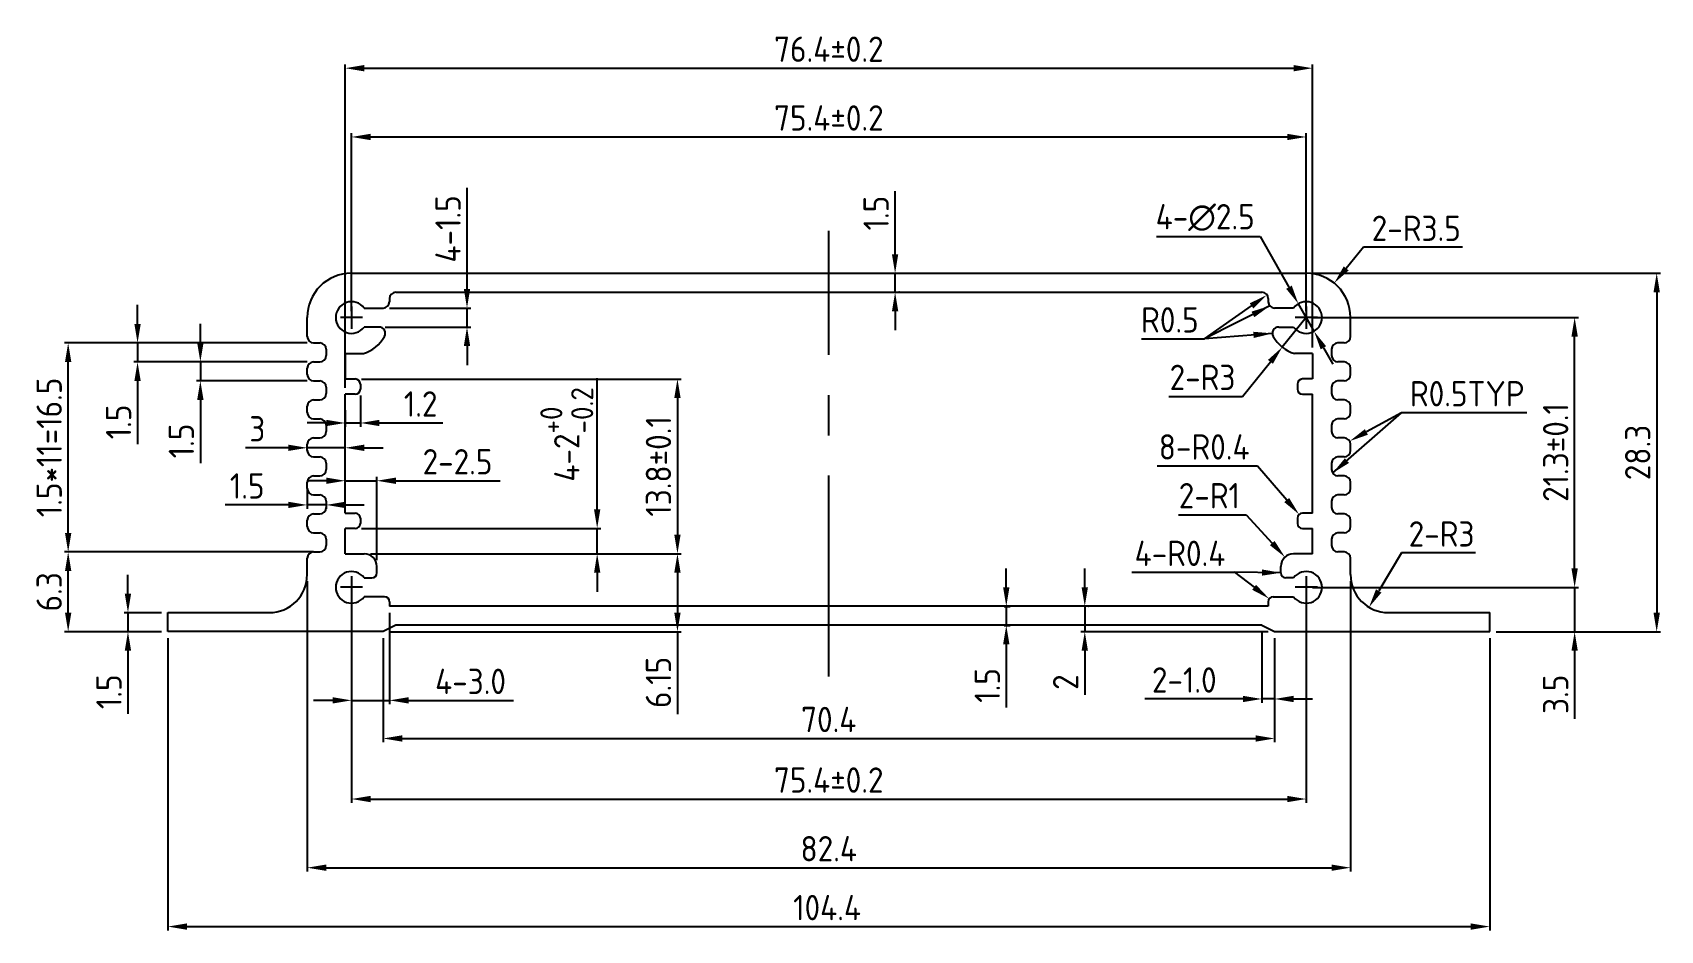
# Model space of a CAD drawing. Header units: millimetres. Extents: x 144 to 273, y 127 to 197.
import ezdxf

# ---------------------------------------------------------------- set-up
doc = ezdxf.new("R2010")
doc.units = ezdxf.units.MM
doc.header["$LTSCALE"] = 0.5
doc.header["$MEASUREMENT"] = 0
doc.linetypes.add('CENTER', pattern=[50.8, 31.75, -6.35, 6.35, -6.35])
doc.layers.get('0').update_dxf_attribs({"lineweight": 25})
doc.layers.add('图层1', color=7, linetype='Continuous', lineweight=20)
doc.styles.get("Standard").update_dxf_attribs({"font": 'isocp2.shx'})
doc.dimstyles.new('比例1.5-1', dxfattribs={"dimtxt": 2, "dimasz": 1.5, "dimexe": 0.3, "dimexo": 0.5, "dimgap": 0.5, "dimtad": 1, "dimdec": 3, "dimdsep": 46, "dimtxsty": 'Standard', "dimcen": 0, "dimclrd": 5, "dimclre": 5, "dimadec": 3, "dimazin": 2, "dimtfac": 1, "dimtdec": 3, "dimtmove": 0, "dimatfit": 3, "dimfxl": 0, "dimarcsym": 0})
doc.dimstyles.new('比例1.5-1$3', dxfattribs={"dimtxt": 2, "dimasz": 1.5, "dimexe": 0.3, "dimexo": 0.5, "dimgap": 0.5, "dimtad": 1, "dimtih": 1, "dimtoh": 1, "dimdec": 3, "dimdsep": 46, "dimtxsty": 'Standard', "dimcen": 0, "dimclrd": 5, "dimclre": 5, "dimadec": 3, "dimazin": 2, "dimtfac": 1, "dimtdec": 3, "dimtmove": 0, "dimatfit": 3, "dimfxl": 0, "dimarcsym": 0})
doc.dimstyles.new('比例1.5-1$4', dxfattribs={"dimtxt": 2, "dimasz": 1.5, "dimexe": 0.3, "dimexo": 0.5, "dimgap": 0.5, "dimtad": 1, "dimtih": 1, "dimtoh": 1, "dimdec": 3, "dimdsep": 46, "dimtxsty": 'Standard', "dimcen": 0, "dimclrd": 5, "dimclre": 5, "dimadec": 3, "dimazin": 2, "dimtfac": 1, "dimtdec": 3, "dimtofl": 0, "dimtmove": 0, "dimatfit": 3, "dimfxl": 0, "dimarcsym": 0})

# ---------------------------------------------------------------- blocks, each defined once
blk = doc.blocks.new('*D1')
at = {"layer": 'Defpoints', "color": 0}
for p in [(244.91, 178.47), (259.41, 150.17), (272.59, 150.17)]:
    blk.add_point(p, dxfattribs=at)
at = {"layer": '图层1', "color": 5, "lineweight": -2}
for p, q in [((245.41, 178.47), (272.89, 178.47)), ((272.59, 176.97), (272.59, 151.67)), ((259.91, 150.17), (272.89, 150.17))]:
    blk.add_line(p, q, dxfattribs=at)
at = {"layer": '图层1', "color": 5}
for points in [[(272.34, 176.97), (272.84, 176.97), (272.59, 178.47)], [(272.34, 151.67), (272.84, 151.67), (272.59, 150.17)]]:
    blk.add_solid(points, dxfattribs=at)
at = {"layer": '图层1', "color": 0, "insert": (271.09, 164.32), "char_height": 2, "attachment_point": 5, "rotation": 90}
blk.add_mtext('28.3', dxfattribs=at)
blk = doc.blocks.new('*D2')
at = {"layer": 'Defpoints', "color": 0}
for p in [(244.91, 153.67), (263.42, 150.17), (266.11, 150.17)]:
    blk.add_point(p, dxfattribs=at)
at = {"layer": '图层1', "color": 5, "lineweight": -2}
for p, q in [((266.11, 155.17), (266.11, 156.67)), ((245.41, 153.67), (266.41, 153.67)), ((266.11, 153.67), (266.11, 150.17)), ((263.92, 150.17), (266.41, 150.17)), ((266.11, 148.67), (266.11, 143.29))]:
    blk.add_line(p, q, dxfattribs=at)
at = {"layer": '图层1', "color": 5}
for points in [[(265.86, 155.17), (266.36, 155.17), (266.11, 153.67)], [(265.86, 148.67), (266.36, 148.67), (266.11, 150.17)]]:
    blk.add_solid(points, dxfattribs=at)
at = {"layer": '图层1', "color": 0, "insert": (264.61, 145.23), "char_height": 2, "attachment_point": 5, "rotation": 90}
blk.add_mtext('3.5', dxfattribs=at)
blk = doc.blocks.new('*D3')
at = {"layer": 'Defpoints', "color": 0}
for p in [(244.91, 174.97), (266.11, 174.97), (257.76, 153.67)]:
    blk.add_point(p, dxfattribs=at)
at = {"layer": '图层1', "color": 5, "lineweight": -2}
for p, q in [((245.41, 174.97), (266.41, 174.97)), ((266.11, 155.17), (266.11, 173.47)), ((258.26, 153.67), (266.41, 153.67))]:
    blk.add_line(p, q, dxfattribs=at)
at = {"layer": '图层1', "color": 5}
for points in [[(265.86, 173.47), (266.36, 173.47), (266.11, 174.97)], [(265.86, 155.17), (266.36, 155.17), (266.11, 153.67)]]:
    blk.add_solid(points, dxfattribs=at)
at = {"layer": '图层1', "color": 0, "insert": (264.61, 164.32), "char_height": 2, "attachment_point": 5, "rotation": 90}
blk.add_mtext('21.3%%P0.1', dxfattribs=at)
blk = doc.blocks.new('*D4')
at = {"layer": 'Defpoints', "color": 0}
for p in [(155.01, 150.17), (259.41, 150.17), (259.41, 126.89)]:
    blk.add_point(p, dxfattribs=at)
at = {"layer": '图层1', "color": 5, "lineweight": -2}
for p, q in [((155.01, 149.67), (155.01, 126.59)), ((259.41, 149.67), (259.41, 126.59)), ((156.51, 126.89), (257.91, 126.89))]:
    blk.add_line(p, q, dxfattribs=at)
at = {"layer": '图层1', "color": 5}
for points in [[(156.51, 127.14), (156.51, 126.64), (155.01, 126.89)], [(257.91, 127.14), (257.91, 126.64), (259.41, 126.89)]]:
    blk.add_solid(points, dxfattribs=at)
at = {"layer": '图层1', "color": 0, "insert": (207.07, 128.39), "char_height": 2, "attachment_point": 5}
blk.add_mtext('104.4', dxfattribs=at)
blk = doc.blocks.new('*D5')
at = {"layer": 'Defpoints', "color": 0}
for p in [(166.01, 154.67), (248.41, 154.67), (248.41, 131.54)]:
    blk.add_point(p, dxfattribs=at)
at = {"layer": '图层1', "color": 5, "lineweight": -2}
for p, q in [((166.01, 154.17), (166.01, 131.24)), ((248.41, 154.17), (248.41, 131.24)), ((167.51, 131.54), (246.91, 131.54))]:
    blk.add_line(p, q, dxfattribs=at)
at = {"layer": '图层1', "color": 5}
for points in [[(167.51, 131.79), (167.51, 131.29), (166.01, 131.54)], [(246.91, 131.79), (246.91, 131.29), (248.41, 131.54)]]:
    blk.add_solid(points, dxfattribs=at)
at = {"layer": '图层1', "color": 0, "insert": (207.2, 133.04), "char_height": 2, "attachment_point": 5}
blk.add_mtext('82.4', dxfattribs=at)
blk = doc.blocks.new('*D6')
at = {"layer": 'Defpoints', "color": 0}
for p in [(169.51, 153.67), (244.91, 153.67), (244.91, 136.96)]:
    blk.add_point(p, dxfattribs=at)
at = {"layer": '图层1', "color": 5, "lineweight": -2}
for p, q in [((169.51, 153.17), (169.51, 136.66)), ((244.91, 153.17), (244.91, 136.66)), ((171.01, 136.96), (243.41, 136.96))]:
    blk.add_line(p, q, dxfattribs=at)
at = {"layer": '图层1', "color": 5}
for points in [[(171.01, 137.21), (171.01, 136.71), (169.51, 136.96)], [(243.41, 137.21), (243.41, 136.71), (244.91, 136.96)]]:
    blk.add_solid(points, dxfattribs=at)
at = {"layer": '图层1', "color": 0, "insert": (207.2, 138.46), "char_height": 2, "attachment_point": 5}
blk.add_mtext('75.4%%P0.2', dxfattribs=at)
blk = doc.blocks.new('*D7')
at = {"layer": 'Defpoints', "color": 0}
for p in [(244.91, 189.23), (169.51, 174.97), (244.91, 174.97)]:
    blk.add_point(p, dxfattribs=at)
at = {"layer": '图层1', "color": 5, "lineweight": -2}
for p, q in [((169.51, 175.47), (169.51, 189.53)), ((171.01, 189.23), (243.41, 189.23)), ((244.91, 175.47), (244.91, 189.53))]:
    blk.add_line(p, q, dxfattribs=at)
at = {"layer": '图层1', "color": 5}
for points in [[(171.01, 189.48), (171.01, 188.98), (169.51, 189.23)], [(243.41, 189.48), (243.41, 188.98), (244.91, 189.23)]]:
    blk.add_solid(points, dxfattribs=at)
at = {"layer": '图层1', "color": 0, "insert": (207.21, 190.73), "char_height": 2, "attachment_point": 5}
blk.add_mtext('75.4%%P0.2', dxfattribs=at)
blk = doc.blocks.new('*D8')
at = {"layer": 'Defpoints', "color": 0}
for p in [(245.41, 194.66), (245.41, 172.12), (169.01, 168.92)]:
    blk.add_point(p, dxfattribs=at)
at = {"layer": '图层1', "color": 5, "lineweight": -2}
for p, q in [((169.01, 169.42), (169.01, 194.96)), ((170.51, 194.66), (243.91, 194.66)), ((245.41, 172.62), (245.41, 194.96))]:
    blk.add_line(p, q, dxfattribs=at)
at = {"layer": '图层1', "color": 5}
for points in [[(170.51, 194.91), (170.51, 194.41), (169.01, 194.66)], [(243.91, 194.91), (243.91, 194.41), (245.41, 194.66)]]:
    blk.add_solid(points, dxfattribs=at)
at = {"layer": '图层1', "color": 0, "insert": (207.21, 196.16), "char_height": 2, "attachment_point": 5}
blk.add_mtext('76.4%%P0.2', dxfattribs=at)
blk = doc.blocks.new('*D9')
at = {"layer": 'Defpoints', "color": 0}
for p in [(172.01, 150.17), (242.41, 150.17), (242.41, 141.74)]:
    blk.add_point(p, dxfattribs=at)
at = {"layer": '图层1', "color": 5, "lineweight": -2}
for p, q in [((172.01, 149.67), (172.01, 141.44)), ((242.41, 149.67), (242.41, 141.44)), ((173.51, 141.74), (240.91, 141.74))]:
    blk.add_line(p, q, dxfattribs=at)
at = {"layer": '图层1', "color": 5}
for points in [[(173.51, 141.99), (173.51, 141.49), (172.01, 141.74)], [(240.91, 141.99), (240.91, 141.49), (242.41, 141.74)]]:
    blk.add_solid(points, dxfattribs=at)
at = {"layer": '图层1', "color": 0, "insert": (207.2, 143.24), "char_height": 2, "attachment_point": 5}
blk.add_mtext('70.4', dxfattribs=at)
blk = doc.blocks.new('*D10')
at = {"layer": 'Defpoints', "color": 0}
for p in [(241.41, 150.67), (242.41, 148.46), (241.41, 144.86)]:
    blk.add_point(p, dxfattribs=at)
at = {"layer": '图层1', "color": 5, "lineweight": -2}
for p, q in [((241.41, 150.17), (241.41, 144.56)), ((242.41, 147.96), (242.41, 144.56)), ((239.91, 144.86), (232.16, 144.86)), ((242.41, 144.86), (241.41, 144.86)), ((243.91, 144.86), (245.41, 144.86))]:
    blk.add_line(p, q, dxfattribs=at)
at = {"layer": '图层1', "color": 5}
for points in [[(239.91, 145.11), (239.91, 144.61), (241.41, 144.86)], [(243.91, 145.11), (243.91, 144.61), (242.41, 144.86)]]:
    blk.add_solid(points, dxfattribs=at)
at = {"layer": '图层1', "color": 0, "insert": (235.28, 146.36), "char_height": 2, "attachment_point": 5}
blk.add_mtext('2-1.0', dxfattribs=at)
blk = doc.blocks.new('*D11')
at = {"layer": 'Defpoints', "color": 0}
for p in [(241.99, 152.77), (242.31, 152.52)]:
    blk.add_point(p, dxfattribs=at)
at = {"layer": '图层1', "color": 5, "lineweight": -2}
for p, q in [((231.14, 154.86), (239.24, 154.86)), ((239.24, 154.86), (240.8, 153.68))]:
    blk.add_line(p, q, dxfattribs=at)
at = {"layer": '图层1', "color": 5}
blk.add_solid([(240.95, 153.87), (240.64, 153.48), (241.99, 152.77)], dxfattribs=at)
at = {"layer": '图层1', "color": 0, "insert": (234.94, 156.36), "char_height": 2, "attachment_point": 5}
blk.add_mtext('4-R0.4', dxfattribs=at)
blk = doc.blocks.new('*D12')
at = {"layer": 'Defpoints', "color": 0}
for p in [(170.51, 156.32), (172.01, 150.17), (195.25, 150.17)]:
    blk.add_point(p, dxfattribs=at)
at = {"layer": '图层1', "color": 5, "lineweight": -2}
for p, q in [((171.01, 156.32), (195.55, 156.32)), ((195.25, 154.82), (195.25, 151.67)), ((172.51, 150.17), (195.55, 150.17)), ((195.25, 150.17), (195.25, 143.67))]:
    blk.add_line(p, q, dxfattribs=at)
at = {"layer": '图层1', "color": 5}
for points in [[(195, 154.82), (195.5, 154.82), (195.25, 156.32)], [(195, 151.67), (195.5, 151.67), (195.25, 150.17)]]:
    blk.add_solid(points, dxfattribs=at)
at = {"layer": '图层1', "color": 0, "insert": (193.75, 146.17), "char_height": 2, "attachment_point": 5, "rotation": 90}
blk.add_mtext('6.15', dxfattribs=at)
blk = doc.blocks.new('*D13')
at = {"layer": 'Defpoints', "color": 0}
for p in [(147.13, 156.47), (167.01, 156.47), (155.01, 150.17)]:
    blk.add_point(p, dxfattribs=at)
at = {"layer": '图层1', "color": 5, "lineweight": -2}
for p, q in [((166.51, 156.47), (146.83, 156.47)), ((147.13, 151.67), (147.13, 154.97)), ((154.51, 150.17), (146.83, 150.17))]:
    blk.add_line(p, q, dxfattribs=at)
at = {"layer": '图层1', "color": 5}
for points in [[(146.88, 154.97), (147.38, 154.97), (147.13, 156.47)], [(146.88, 151.67), (147.38, 151.67), (147.13, 150.17)]]:
    blk.add_solid(points, dxfattribs=at)
at = {"layer": '图层1', "color": 0, "insert": (145.63, 153.32), "char_height": 2, "attachment_point": 5, "rotation": 90}
blk.add_mtext('6.3', dxfattribs=at)
blk = doc.blocks.new('*D14')
at = {"layer": 'Defpoints', "color": 0}
for p in [(251.41, 154.67), (249.87, 152.1)]:
    blk.add_point(p, dxfattribs=at)
at = {"layer": '图层1', "color": 5, "lineweight": -2}
for p, q in [((252.44, 156.39), (250.64, 153.39)), ((258.27, 156.39), (252.44, 156.39))]:
    blk.add_line(p, q, dxfattribs=at)
at = {"layer": '图层1', "color": 5}
blk.add_solid([(250.42, 153.52), (250.85, 153.26), (249.87, 152.1)], dxfattribs=at)
at = {"layer": '图层1', "color": 0, "insert": (255.6, 157.89), "char_height": 2, "attachment_point": 5}
blk.add_mtext('2-R3', dxfattribs=at)
blk = doc.blocks.new('*D16')
at = {"layer": 'Defpoints', "color": 0}
for p in [(227.25, 152.17), (227.42, 152.17), (242.41, 150.17)]:
    blk.add_point(p, dxfattribs=at)
at = {"layer": '图层1', "color": 5, "lineweight": -2}
for p, q in [((227.42, 153.67), (227.42, 155.17)), ((227.42, 152.17), (227.42, 150.17)), ((227.75, 152.17), (227.72, 152.17)), ((241.91, 150.17), (227.12, 150.17)), ((227.42, 148.67), (227.42, 145.2))]:
    blk.add_line(p, q, dxfattribs=at)
at = {"layer": '图层1', "color": 5}
for points in [[(227.17, 153.67), (227.67, 153.67), (227.42, 152.17)], [(227.17, 148.67), (227.67, 148.67), (227.42, 150.17)]]:
    blk.add_solid(points, dxfattribs=at)
at = {"layer": '图层1', "color": 0, "insert": (225.91, 146.19), "char_height": 2, "attachment_point": 5, "rotation": 90}
blk.add_mtext('2', dxfattribs=at)
blk = doc.blocks.new('*D15')
at = {"layer": 'Defpoints', "color": 0}
for p in [(220.55, 152.17), (221.22, 152.17), (220.55, 150.67)]:
    blk.add_point(p, dxfattribs=at)
at = {"layer": '图层1', "color": 5, "lineweight": -2}
for p, q in [((221.22, 153.67), (221.22, 155.17)), ((221.05, 152.17), (221.52, 152.17)), ((221.22, 152.17), (221.22, 150.67)), ((221.05, 150.67), (221.52, 150.67)), ((221.22, 149.17), (221.22, 144.19))]:
    blk.add_line(p, q, dxfattribs=at)
at = {"layer": '图层1', "color": 5}
for points in [[(220.97, 153.67), (221.47, 153.67), (221.22, 152.17)], [(220.97, 149.17), (221.47, 149.17), (221.22, 150.67)]]:
    blk.add_solid(points, dxfattribs=at)
at = {"layer": '图层1', "color": 0, "insert": (219.72, 145.93), "char_height": 2, "attachment_point": 5, "rotation": 90}
blk.add_mtext('1.5', dxfattribs=at)
blk = doc.blocks.new('*D17')
at = {"layer": 'Defpoints', "color": 0}
for p in [(166.01, 164.97), (166.01, 164.69), (169.01, 164.83)]:
    blk.add_point(p, dxfattribs=at)
at = {"layer": '图层1', "color": 5, "lineweight": -2}
for p, q in [((164.51, 164.69), (161.13, 164.69)), ((169.01, 164.69), (166.01, 164.69)), ((170.51, 164.69), (172.01, 164.69)), ((166.01, 164.47), (166.01, 164.39)), ((169.01, 164.33), (169.01, 164.39))]:
    blk.add_line(p, q, dxfattribs=at)
at = {"layer": '图层1', "color": 5}
for points in [[(164.51, 164.94), (164.51, 164.44), (166.01, 164.69)], [(170.51, 164.94), (170.51, 164.44), (169.01, 164.69)]]:
    blk.add_solid(points, dxfattribs=at)
at = {"layer": '图层1', "color": 0, "insert": (162.07, 166.19), "char_height": 2, "attachment_point": 5}
blk.add_mtext('3', dxfattribs=at)
blk = doc.blocks.new('*D18')
at = {"layer": 'Defpoints', "color": 0}
for p in [(166.01, 161.97), (166.01, 160.18), (167.51, 160.47)]:
    blk.add_point(p, dxfattribs=at)
at = {"layer": '图层1', "color": 5, "lineweight": -2}
for p, q in [((166.01, 161.47), (166.01, 159.88)), ((164.51, 160.18), (159.53, 160.18)), ((167.51, 160.18), (166.01, 160.18)), ((167.51, 159.97), (167.51, 159.88)), ((169.01, 160.18), (170.51, 160.18))]:
    blk.add_line(p, q, dxfattribs=at)
at = {"layer": '图层1', "color": 5}
for points in [[(164.51, 160.43), (164.51, 159.93), (166.01, 160.18)], [(169.01, 160.43), (169.01, 159.93), (167.51, 160.18)]]:
    blk.add_solid(points, dxfattribs=at)
at = {"layer": '图层1', "color": 0, "insert": (161.27, 161.68), "char_height": 2, "attachment_point": 5}
blk.add_mtext('1.5', dxfattribs=at)
blk = doc.blocks.new('*D19')
at = {"layer": 'Defpoints', "color": 0}
for p in [(169.81, 170.12), (182.04, 156.32), (195.25, 156.32)]:
    blk.add_point(p, dxfattribs=at)
at = {"layer": '图层1', "color": 5, "lineweight": -2}
for p, q in [((170.31, 170.12), (195.55, 170.12)), ((195.25, 168.62), (195.25, 157.82)), ((182.54, 156.32), (195.55, 156.32))]:
    blk.add_line(p, q, dxfattribs=at)
at = {"layer": '图层1', "color": 5}
for points in [[(195, 168.62), (195.5, 168.62), (195.25, 170.12)], [(195, 157.82), (195.5, 157.82), (195.25, 156.32)]]:
    blk.add_solid(points, dxfattribs=at)
at = {"layer": '图层1', "color": 0, "insert": (193.75, 163.22), "char_height": 2, "attachment_point": 5, "rotation": 90}
blk.add_mtext('13.8%%P0.1', dxfattribs=at)
blk = doc.blocks.new('*D20')
at = {"layer": 'Defpoints', "color": 0}
for p in [(170.21, 169.32), (169.01, 168.16), (170.21, 166.65)]:
    blk.add_point(p, dxfattribs=at)
at = {"layer": '图层1', "color": 5, "lineweight": -2}
for p, q in [((170.21, 168.82), (170.21, 166.35)), ((169.01, 167.66), (169.01, 166.35)), ((167.51, 166.65), (166.01, 166.65)), ((169.01, 166.65), (170.21, 166.65)), ((171.71, 166.65), (176.73, 166.65))]:
    blk.add_line(p, q, dxfattribs=at)
at = {"layer": '图层1', "color": 5}
for points in [[(167.51, 166.9), (167.51, 166.4), (169.01, 166.65)], [(171.71, 166.9), (171.71, 166.4), (170.21, 166.65)]]:
    blk.add_solid(points, dxfattribs=at)
at = {"layer": '图层1', "color": 0, "insert": (174.97, 168.15), "char_height": 2, "attachment_point": 5}
blk.add_mtext('1.2', dxfattribs=at)
blk = doc.blocks.new('*D21')
at = {"layer": 'Defpoints', "color": 0}
for p in [(169.81, 158.32), (178.75, 156.32), (188.91, 156.32)]:
    blk.add_point(p, dxfattribs=at)
at = {"layer": '图层1', "color": 5, "lineweight": -2}
for p, q in [((188.91, 159.82), (188.91, 170.18)), ((170.31, 158.32), (189.21, 158.32)), ((188.91, 156.32), (188.91, 158.32)), ((179.25, 156.32), (189.21, 156.32)), ((188.91, 154.82), (188.91, 153.32))]:
    blk.add_line(p, q, dxfattribs=at)
at = {"layer": '图层1', "color": 5}
for points in [[(188.66, 159.82), (189.16, 159.82), (188.91, 158.32)], [(188.66, 154.82), (189.16, 154.82), (188.91, 156.32)]]:
    blk.add_solid(points, dxfattribs=at)
at = {"layer": '图层1', "color": 0, "insert": (186.51, 165.75), "char_height": 2, "attachment_point": 5, "rotation": 90}
blk.add_mtext('\\A1;4-2{\\H0.87x;\\S+0^ -0.2;}', dxfattribs=at)
blk = doc.blocks.new('*D22')
at = {"layer": 'Defpoints', "color": 0}
for p in [(172.51, 152.17), (169.51, 147.4), (172.51, 144.75)]:
    blk.add_point(p, dxfattribs=at)
at = {"layer": '图层1', "color": 5, "lineweight": -2}
for p, q in [((172.51, 151.67), (172.51, 144.45)), ((169.51, 146.9), (169.51, 144.45)), ((168.01, 144.75), (166.51, 144.75)), ((169.51, 144.75), (172.51, 144.75)), ((174.01, 144.75), (182.31, 144.75))]:
    blk.add_line(p, q, dxfattribs=at)
at = {"layer": '图层1', "color": 5}
for points in [[(168.01, 145), (168.01, 144.5), (169.51, 144.75)], [(174.01, 145), (174.01, 144.5), (172.51, 144.75)]]:
    blk.add_solid(points, dxfattribs=at)
at = {"layer": '图层1', "color": 0, "insert": (178.91, 146.25), "char_height": 2, "attachment_point": 5}
blk.add_mtext('4-3.0', dxfattribs=at)
blk = doc.blocks.new('*D23')
at = {"layer": 'Defpoints', "color": 0}
for p in [(243.23, 156.06), (243.91, 155.32)]:
    blk.add_point(p, dxfattribs=at)
at = {"layer": '图层1', "color": 5, "lineweight": -2}
for p, q in [((234.83, 159.41), (240.18, 159.41)), ((240.18, 159.41), (242.22, 157.17))]:
    blk.add_line(p, q, dxfattribs=at)
at = {"layer": '图层1', "color": 5}
blk.add_solid([(242.41, 157.34), (242.04, 157), (243.23, 156.06)], dxfattribs=at)
at = {"layer": '图层1', "color": 0, "insert": (237.26, 160.91), "char_height": 2, "attachment_point": 5}
blk.add_mtext('2-R1', dxfattribs=at)
blk = doc.blocks.new('*D24')
at = {"layer": 'Defpoints', "color": 0}
for p in [(147.13, 172.97), (166.51, 172.97), (153.95, 156.47)]:
    blk.add_point(p, dxfattribs=at)
at = {"layer": '图层1', "color": 5, "lineweight": -2}
for p, q in [((166.01, 172.97), (146.83, 172.97)), ((147.13, 157.97), (147.13, 171.47)), ((153.45, 156.47), (146.83, 156.47))]:
    blk.add_line(p, q, dxfattribs=at)
at = {"layer": '图层1', "color": 5}
for points in [[(146.88, 171.47), (147.38, 171.47), (147.13, 172.97)], [(146.88, 157.97), (147.38, 157.97), (147.13, 156.47)]]:
    blk.add_solid(points, dxfattribs=at)
at = {"layer": '图层1', "color": 0, "insert": (145.63, 164.72), "char_height": 2, "attachment_point": 5, "rotation": 90}
blk.add_mtext('1.5*11=16.5', dxfattribs=at)
blk = doc.blocks.new('*D25')
at = {"layer": 'Defpoints', "color": 0}
for p in [(152.61, 172.97), (159.45, 172.97), (166.51, 171.47)]:
    blk.add_point(p, dxfattribs=at)
at = {"layer": '图层1', "color": 5, "lineweight": -2}
for p, q in [((152.61, 174.47), (152.61, 175.97)), ((158.95, 172.97), (152.31, 172.97)), ((152.61, 172.97), (152.61, 171.47)), ((166.01, 171.47), (152.31, 171.47)), ((152.61, 169.97), (152.61, 164.99))]:
    blk.add_line(p, q, dxfattribs=at)
at = {"layer": '图层1', "color": 5}
for points in [[(152.36, 174.47), (152.86, 174.47), (152.61, 172.97)], [(152.36, 169.97), (152.86, 169.97), (152.61, 171.47)]]:
    blk.add_solid(points, dxfattribs=at)
at = {"layer": '图层1', "color": 0, "insert": (151.11, 166.73), "char_height": 2, "attachment_point": 5, "rotation": 90}
blk.add_mtext('1.5', dxfattribs=at)
blk = doc.blocks.new('*D26')
at = {"layer": 'Defpoints', "color": 0}
for p in [(157.57, 171.47), (166.51, 171.47), (166.51, 169.97)]:
    blk.add_point(p, dxfattribs=at)
at = {"layer": '图层1', "color": 5, "lineweight": -2}
for p, q in [((157.57, 172.97), (157.57, 174.47)), ((166.01, 171.47), (157.27, 171.47)), ((157.57, 171.47), (157.57, 169.97)), ((166.01, 169.97), (157.27, 169.97)), ((157.57, 168.47), (157.57, 163.49))]:
    blk.add_line(p, q, dxfattribs=at)
at = {"layer": '图层1', "color": 5}
for points in [[(157.32, 172.97), (157.82, 172.97), (157.57, 171.47)], [(157.32, 168.47), (157.82, 168.47), (157.57, 169.97)]]:
    blk.add_solid(points, dxfattribs=at)
at = {"layer": '图层1', "color": 0, "insert": (156.07, 165.23), "char_height": 2, "attachment_point": 5, "rotation": 90}
blk.add_mtext('1.5', dxfattribs=at)
blk = doc.blocks.new('*D27')
at = {"layer": 'Defpoints', "color": 0}
for p in [(247.12, 177.69), (244.91, 174.97)]:
    blk.add_point(p, dxfattribs=at)
at = {"layer": '图层1', "color": 5, "lineweight": -2}
for p, q in [((249.43, 180.52), (248.07, 178.85)), ((257.26, 180.52), (249.43, 180.52))]:
    blk.add_line(p, q, dxfattribs=at)
at = {"layer": '图层1', "color": 5}
blk.add_solid([(247.87, 179.01), (248.26, 178.69), (247.12, 177.69)], dxfattribs=at)
at = {"layer": '图层1', "color": 0, "insert": (253.6, 182.02), "char_height": 2, "attachment_point": 5}
blk.add_mtext('2-R3.5', dxfattribs=at)
blk = doc.blocks.new('*D28')
at = {"layer": 'Defpoints', "color": 0}
for p in [(247.91, 164.97), (248.35, 165.22)]:
    blk.add_point(p, dxfattribs=at)
at = {"layer": '图层1', "color": 5, "lineweight": -2}
for p, q in [((252.43, 167.46), (249.66, 165.94)), ((262.33, 167.46), (252.43, 167.46))]:
    blk.add_line(p, q, dxfattribs=at)
at = {"layer": '图层1', "color": 5}
blk.add_solid([(249.54, 166.16), (249.78, 165.72), (248.35, 165.22)], dxfattribs=at)
at = {"layer": '图层1', "color": 0, "insert": (257.63, 168.96), "char_height": 2, "attachment_point": 5}
blk.add_mtext('R0.5TYP', dxfattribs=at)
blk = doc.blocks.new('*D29')
at = {"layer": 'Defpoints', "color": 0}
for p in [(244.91, 174.97), (243.02, 172.64)]:
    blk.add_point(p, dxfattribs=at)
at = {"layer": '图层1', "color": 5, "lineweight": -2}
for p, q in [((244.91, 174.97), (243.02, 172.64)), ((239.88, 168.75), (242.08, 171.47)), ((234.05, 168.75), (239.88, 168.75))]:
    blk.add_line(p, q, dxfattribs=at)
at = {"layer": '图层1', "color": 5}
blk.add_solid([(241.89, 171.63), (242.28, 171.32), (243.02, 172.64)], dxfattribs=at)
at = {"layer": '图层1', "color": 0, "insert": (236.72, 170.25), "char_height": 2, "attachment_point": 5}
blk.add_mtext('2-R3', dxfattribs=at)
blk = doc.blocks.new('*D30')
at = {"layer": 'Defpoints', "color": 0}
for p in [(244.29, 176.06), (245.53, 173.89)]:
    blk.add_point(p, dxfattribs=at)
at = {"layer": '图层1', "color": 5, "lineweight": -2}
for p, q in [((233.09, 181.37), (241.27, 181.37)), ((241.27, 181.37), (243.55, 177.37)), ((245.53, 173.89), (244.29, 176.06)), ((246.27, 172.58), (247.01, 171.28))]:
    blk.add_line(p, q, dxfattribs=at)
at = {"layer": '图层1', "color": 5}
for points in [[(243.77, 177.49), (243.33, 177.24), (244.29, 176.06)], [(246.48, 172.71), (246.05, 172.46), (245.53, 173.89)]]:
    blk.add_solid(points, dxfattribs=at)
at = {"layer": '图层1', "color": 0, "insert": (236.93, 182.87), "char_height": 2, "attachment_point": 5}
blk.add_mtext('4-∅2.5', dxfattribs=at)
blk = doc.blocks.new('*D31')
at = {"layer": 'Defpoints', "color": 0}
for p in [(172.01, 175.72), (178.63, 175.72), (171.67, 174.22)]:
    blk.add_point(p, dxfattribs=at)
at = {"layer": '图层1', "color": 5, "lineweight": -2}
for p, q in [((178.63, 177.22), (178.63, 185.21)), ((172.51, 175.72), (178.93, 175.72)), ((178.63, 174.22), (178.63, 175.72)), ((172.17, 174.22), (178.93, 174.22)), ((178.63, 172.72), (178.63, 171.22))]:
    blk.add_line(p, q, dxfattribs=at)
at = {"layer": '图层1', "color": 5}
for points in [[(178.38, 177.22), (178.88, 177.22), (178.63, 175.72)], [(178.38, 172.72), (178.88, 172.72), (178.63, 174.22)]]:
    blk.add_solid(points, dxfattribs=at)
at = {"layer": '图层1', "color": 0, "insert": (177.13, 181.97), "char_height": 2, "attachment_point": 5, "rotation": 90}
blk.add_mtext('4-1.5', dxfattribs=at)
blk = doc.blocks.new('*D32')
at = {"layer": 'Defpoints', "color": 0}
for p in [(241.41, 176.47), (241.82, 176.76)]:
    blk.add_point(p, dxfattribs=at)
at = {"layer": '图层1', "color": 5, "lineweight": -2}
for p, q in [((236.88, 173.29), (240.59, 175.9)), ((231.9, 173.29), (236.88, 173.29))]:
    blk.add_line(p, q, dxfattribs=at)
at = {"layer": '图层1', "color": 5}
blk.add_solid([(240.45, 176.1), (240.73, 175.69), (241.82, 176.76)], dxfattribs=at)
at = {"layer": '图层1', "color": 0, "insert": (234.14, 174.79), "char_height": 2, "attachment_point": 5}
blk.add_mtext('R0.5', dxfattribs=at)
blk = doc.blocks.new('*D33')
at = {"layer": 'Defpoints', "color": 0}
for p in [(244.35, 159.43), (244.61, 159.12)]:
    blk.add_point(p, dxfattribs=at)
at = {"layer": '图层1', "color": 5, "lineweight": -2}
for p, q in [((233.15, 163.26), (241.05, 163.26)), ((241.05, 163.26), (243.37, 160.57))]:
    blk.add_line(p, q, dxfattribs=at)
at = {"layer": '图层1', "color": 5}
blk.add_solid([(243.56, 160.73), (243.18, 160.4), (244.35, 159.43)], dxfattribs=at)
at = {"layer": '图层1', "color": 0, "insert": (236.85, 164.76), "char_height": 2, "attachment_point": 5}
blk.add_mtext('8-R0.4', dxfattribs=at)
blk = doc.blocks.new('*D34')
at = {"layer": 'Defpoints', "color": 0}
for p in [(211.99, 178.47), (212.44, 178.47), (212.29, 176.97)]:
    blk.add_point(p, dxfattribs=at)
at = {"layer": '图层1', "color": 5, "lineweight": -2}
for p, q in [((212.44, 179.97), (212.44, 184.96)), ((212.44, 176.97), (212.44, 178.47)), ((212.49, 178.47), (212.74, 178.47)), ((212.79, 176.97), (212.74, 176.97)), ((212.44, 175.47), (212.44, 173.97))]:
    blk.add_line(p, q, dxfattribs=at)
at = {"layer": '图层1', "color": 5}
for points in [[(212.19, 179.97), (212.69, 179.97), (212.44, 178.47)], [(212.19, 175.47), (212.69, 175.47), (212.44, 176.97)]]:
    blk.add_solid(points, dxfattribs=at)
at = {"layer": '图层1', "color": 0, "insert": (210.94, 183.22), "char_height": 2, "attachment_point": 5, "rotation": 90}
blk.add_mtext('1.5', dxfattribs=at)
blk = doc.blocks.new('*D35')
at = {"layer": 'Defpoints', "color": 0}
for p in [(171.51, 162.09), (169.01, 161.71), (171.51, 155.32)]:
    blk.add_point(p, dxfattribs=at)
at = {"layer": '图层1', "color": 5, "lineweight": -2}
for p, q in [((167.51, 162.09), (166.01, 162.09)), ((169.01, 162.21), (169.01, 162.39)), ((169.01, 162.09), (171.51, 162.09)), ((171.51, 155.82), (171.51, 162.39)), ((173.01, 162.09), (181.24, 162.09))]:
    blk.add_line(p, q, dxfattribs=at)
at = {"layer": '图层1', "color": 5}
for points in [[(167.51, 162.34), (167.51, 161.84), (169.01, 162.09)], [(173.01, 162.34), (173.01, 161.84), (171.51, 162.09)]]:
    blk.add_solid(points, dxfattribs=at)
at = {"layer": '图层1', "color": 0, "insert": (177.88, 163.59), "char_height": 2, "attachment_point": 5}
blk.add_mtext('2-2.5', dxfattribs=at)
blk = doc.blocks.new('*D36')
at = {"layer": 'Defpoints', "color": 0}
for p in [(155.01, 151.67), (151.85, 150.17), (155.01, 150.17)]:
    blk.add_point(p, dxfattribs=at)
at = {"layer": '图层1', "color": 5, "lineweight": -2}
for p, q in [((151.85, 153.17), (151.85, 154.67)), ((154.51, 151.67), (151.55, 151.67)), ((151.85, 151.67), (151.85, 150.17)), ((154.51, 150.17), (151.55, 150.17)), ((151.85, 148.67), (151.85, 143.69))]:
    blk.add_line(p, q, dxfattribs=at)
at = {"layer": '图层1', "color": 5}
for points in [[(151.6, 153.17), (152.1, 153.17), (151.85, 151.67)], [(151.6, 148.67), (152.1, 148.67), (151.85, 150.17)]]:
    blk.add_solid(points, dxfattribs=at)
at = {"layer": '图层1', "color": 0, "insert": (150.35, 145.43), "char_height": 2, "attachment_point": 5, "rotation": 90}
blk.add_mtext('1.5', dxfattribs=at)

msp = doc.modelspace()

# ---------------------------------------------------------------- linework, layer by layer
at = {"color": 1, "linetype": 'CENTER'}
msp.add_line((207.2082, 146.6235), (207.2082, 181.8312), dxfattribs=at)
for p, q in [((169.5082, 178.4745), (244.9082, 178.4745)), ((172.5082, 176.4745), (172.5082, 176.2245)), ((173.0082, 176.9745), (241.4082, 176.9745)), ((241.9082, 176.4745), (241.9082, 176.2245)), ((166.0082, 173.4745), (166.0082, 174.9745)), ((170.5082, 175.7245), (172.0082, 175.7245)), ((243.9082, 175.7245), (242.4082, 175.7245)), ((248.4082, 173.4745), (248.4082, 174.9745)), ((171.6733, 174.2245), (170.5082, 174.2245)), ((242.7432, 174.2245), (243.9082, 174.2245)), ((166.5082, 172.9745), (167.0082, 172.9745)), ((167.5082, 172.4745), (167.5082, 171.9745)), ((246.9082, 172.4745), (246.9082, 171.9745)), ((247.9082, 172.9745), (247.4082, 172.9745)), ((166.5082, 171.4745), (167.0082, 171.4745)), ((169.0082, 172.1245), (170.445, 172.1245)), ((169.0082, 172.1245), (169.0082, 170.1245)), ((245.4082, 172.1245), (243.9715, 172.1245)), ((245.4082, 172.1245), (245.4082, 170.1245)), ((247.9082, 171.4745), (247.4082, 171.4745)), ((166.0082, 170.4745), (166.0082, 170.9745)), ((166.5082, 169.9745), (167.0082, 169.9745)), ((169.0082, 170.1245), (169.8082, 170.1245)), ((170.2082, 169.7245), (170.2082, 169.3245)), ((244.2082, 169.7245), (244.2082, 169.3245)), ((245.4082, 170.1245), (244.6082, 170.1245)), ((247.9082, 169.9745), (247.4082, 169.9745)), ((248.4082, 170.4745), (248.4082, 170.9745)), ((166.5082, 168.4745), (167.0082, 168.4745)), ((167.5082, 169.4745), (167.5082, 168.9745)), ((169.8082, 168.9245), (169.0082, 168.9245)), ((169.0082, 159.5245), (169.0082, 168.9245)), ((244.6082, 168.9245), (245.4082, 168.9245)), ((245.4082, 159.5245), (245.4082, 168.9245)), ((246.9082, 169.4745), (246.9082, 168.9745)), ((247.9082, 168.4745), (247.4082, 168.4745)), ((166.0082, 167.4745), (166.0082, 167.9745)), ((248.4082, 167.4745), (248.4082, 167.9745)), ((166.5082, 166.9745), (167.0082, 166.9745)), ((167.5082, 166.4745), (167.5082, 165.9745)), ((246.9082, 166.4745), (246.9082, 165.9745)), ((247.9082, 166.9745), (247.4082, 166.9745)), ((166.0082, 164.4745), (166.0082, 164.9745)), ((166.5082, 165.4745), (167.0082, 165.4745)), ((247.9082, 165.4745), (247.4082, 165.4745)), ((248.4082, 164.4745), (248.4082, 164.9745)), ((166.5082, 163.9745), (167.0082, 163.9745)), ((167.5082, 163.4745), (167.5082, 162.9745)), ((246.9082, 163.4745), (246.9082, 162.9745)), ((247.9082, 163.9745), (247.4082, 163.9745)), ((166.5082, 162.4745), (167.0082, 162.4745)), ((247.9082, 162.4745), (247.4082, 162.4745)), ((166.0082, 161.4745), (166.0082, 161.9745)), ((166.5082, 160.9745), (167.0082, 160.9745)), ((247.9082, 160.9745), (247.4082, 160.9745)), ((248.4082, 161.4745), (248.4082, 161.9745)), ((166.5082, 159.4745), (167.0082, 159.4745)), ((167.5082, 160.4745), (167.5082, 159.9745)), ((169.0082, 159.5245), (169.8082, 159.5245)), ((245.4082, 159.5245), (244.6082, 159.5245)), ((246.9082, 160.4745), (246.9082, 159.9745)), ((247.9082, 159.4745), (247.4082, 159.4745)), ((166.0082, 158.4745), (166.0082, 158.9745)), ((169.8082, 158.3245), (169.0082, 158.3245)), ((169.0082, 156.3245), (169.0082, 158.3245)), ((170.2082, 159.1245), (170.2082, 158.7245)), ((244.2082, 159.1245), (244.2082, 158.7245)), ((244.6082, 158.3245), (245.4082, 158.3245)), ((245.4082, 156.3245), (245.4082, 158.3245)), ((248.4082, 158.4745), (248.4082, 158.9745)), ((166.5082, 157.9745), (167.0082, 157.9745)), ((167.5082, 157.4745), (167.5082, 156.9745)), ((246.9082, 157.4745), (246.9082, 156.9745)), ((247.9082, 157.9745), (247.4082, 157.9745)), ((166.0082, 154.6745), (166.0082, 155.9745)), ((166.5082, 156.4745), (167.0082, 156.4745)), ((169.0082, 156.3245), (170.5082, 156.3245)), ((245.4082, 156.3245), (243.9082, 156.3245)), ((247.9082, 156.4745), (247.4082, 156.4745)), ((248.4082, 154.6745), (248.4082, 155.9745)), ((170.5082, 154.4245), (171.1082, 154.4245)), ((171.5082, 154.8245), (171.5082, 155.3245)), ((242.9082, 154.8245), (242.9082, 155.3245)), ((243.9082, 154.4245), (243.3082, 154.4245)), ((172.1082, 152.9245), (170.5082, 152.9245)), ((172.5082, 152.5245), (172.5082, 152.1745)), ((241.9082, 152.1745), (172.5082, 152.1745)), ((241.9082, 152.5245), (241.9082, 152.1745)), ((242.3082, 152.9245), (243.9082, 152.9245)), ((155.0082, 151.6745), (163.0082, 151.6745)), ((155.0082, 150.1745), (155.0082, 151.6745)), ((173.0082, 150.6745), (172.0082, 150.1745)), ((241.4082, 150.6745), (173.0082, 150.6745)), ((241.4082, 150.6745), (242.4082, 150.1745)), ((251.4082, 151.6745), (259.4082, 151.6745)), ((259.4082, 150.1745), (259.4082, 151.6745)), ((172.0082, 150.1745), (155.0082, 150.1745)), ((242.4082, 150.1745), (259.4082, 150.1745))]:
    msp.add_line(p, q)
at = {"color": 1, "linetype": 'Continuous'}
for p, q in [((170.3882, 174.9745), (168.6282, 174.9745)), ((169.5082, 175.8545), (169.5082, 174.0945)), ((245.7882, 174.9745), (244.0282, 174.9745)), ((244.9082, 175.8545), (244.9082, 174.0945)), ((169.5082, 154.5545), (169.5082, 152.7945)), ((244.9082, 154.5545), (244.9082, 152.7945)), ((170.3882, 153.6745), (168.6282, 153.6745)), ((245.7882, 153.6745), (244.0282, 153.6745))]:
    msp.add_line(p, q, dxfattribs=at)
for centre, radius, start, end in [((169.5082, 174.9745), 3.5, 90, 180), ((244.9082, 174.9745), 3.5, 0, 90), ((169.5082, 174.9745), 1.25, 36.869898, 323.130102), ((172.0082, 176.2245), 0.5, 270, 0), ((173.0082, 176.4745), 0.5, 90, 180), ((241.4082, 176.4745), 0.5, 0, 90), ((242.4082, 176.2245), 0.5, 180, 270), ((244.9082, 174.9745), 1.25, 216.869898, 143.130102), ((171.6733, 173.7245), 0.5, 330, 90), ((242.7432, 173.7245), 0.5, 90, 210), ((166.5082, 173.4745), 0.5, 180, 270), ((167.0082, 172.4745), 0.5, 0, 90), ((169.5082, 174.9745), 3, 288.194872, 330), ((244.9082, 174.9745), 3, 210, 251.805128), ((247.4082, 172.4745), 0.5, 90, 180), ((247.9082, 173.4745), 0.5, 270, 0), ((166.5082, 170.9745), 0.5, 90, 180), ((167.0082, 171.9745), 0.5, 270, 0), ((247.4082, 171.9745), 0.5, 180, 270), ((247.9082, 170.9745), 0.5, 0, 90), ((166.5082, 170.4745), 0.5, 180, 270), ((167.0082, 169.4745), 0.5, 0, 90), ((169.8082, 169.7245), 0.4, 0, 90), ((244.6082, 169.7245), 0.4, 90, 180), ((247.4082, 169.4745), 0.5, 90, 180), ((247.9082, 170.4745), 0.5, 270, 0), ((166.5082, 167.9745), 0.5, 90, 180), ((167.0082, 168.9745), 0.5, 270, 0), ((169.8082, 169.3245), 0.4, 270, 0), ((244.6082, 169.3245), 0.4, 180, 270), ((247.4082, 168.9745), 0.5, 180, 270), ((247.9082, 167.9745), 0.5, 0, 90), ((166.5082, 167.4745), 0.5, 180, 270), ((247.9082, 167.4745), 0.5, 270, 0), ((167.0082, 166.4745), 0.5, 0, 90), ((167.0082, 165.9745), 0.5, 270, 0), ((247.4082, 166.4745), 0.5, 90, 180), ((247.4082, 165.9745), 0.5, 180, 270), ((166.5082, 164.9745), 0.5, 90, 180), ((247.9082, 164.9745), 0.5, 0, 90), ((166.5082, 164.4745), 0.5, 180, 270), ((167.0082, 163.4745), 0.5, 0, 90), ((247.4082, 163.4745), 0.5, 90, 180), ((247.9082, 164.4745), 0.5, 270, 0), ((166.5082, 161.9745), 0.5, 90, 180), ((167.0082, 162.9745), 0.5, 270, 0), ((247.4082, 162.9745), 0.5, 180, 270), ((247.9082, 161.9745), 0.5, 0, 90), ((166.5082, 161.4745), 0.5, 180, 270), ((167.0082, 160.4745), 0.5, 0, 90), ((247.4082, 160.4745), 0.5, 90, 180), ((247.9082, 161.4745), 0.5, 270, 0), ((166.5082, 158.9745), 0.5, 90, 180), ((167.0082, 159.9745), 0.5, 270, 0), ((169.8082, 159.1245), 0.4, 0, 90), ((244.6082, 159.1245), 0.4, 90, 180), ((247.4082, 159.9745), 0.5, 180, 270), ((247.9082, 158.9745), 0.5, 0, 90), ((166.5082, 158.4745), 0.5, 180, 270), ((169.8082, 158.7245), 0.4, 270, 0), ((244.6082, 158.7245), 0.4, 180, 270), ((247.9082, 158.4745), 0.5, 270, 0), ((167.0082, 157.4745), 0.5, 0, 90), ((167.0082, 156.9745), 0.5, 270, 0), ((247.4082, 157.4745), 0.5, 90, 180), ((247.4082, 156.9745), 0.5, 180, 270), ((166.5082, 155.9745), 0.5, 90, 180), ((170.5082, 155.3245), 1, 0, 90), ((243.9082, 155.3245), 1, 90, 180), ((247.9082, 155.9745), 0.5, 0, 90), ((163.0082, 154.6745), 3, 270, 0), ((169.5082, 153.6745), 1.25, 36.869898, 323.130102), ((171.1082, 154.8245), 0.4, 270, 0), ((243.3082, 154.8245), 0.4, 180, 270), ((244.9082, 153.6745), 1.25, 216.869898, 143.130102), ((251.4082, 154.6745), 3, 180, 270), ((172.1082, 152.5245), 0.4, 0, 90), ((242.3082, 152.5245), 0.4, 90, 180)]:
    msp.add_arc(centre, radius, start, end)

# ---------------------------------------------------------------- dimensions: what is measured, and where the dimension line sits
at = {"layer": '图层1'}
for base, p1, p2, text, picture, middle in [((245.4082, 194.6593), (169.0082, 168.9245), (245.4082, 172.1245), '76.4%%P0.2', '*D8', (207.2082, 196.1595)), ((244.9082, 189.2342), (169.5082, 174.9745), (244.9082, 174.9745), '75.4%%P0.2', '*D7', (207.2082, 190.7344)), ((171.5082, 162.0877), (169.0082, 161.7083), (171.5082, 155.3245), '2-2.5', '*D35', (177.875, 163.5879)), ((241.4082, 144.8648), (242.4082, 148.4625), (241.4082, 150.6745), '2-1.0', '*D10', (235.282, 146.365))]:
    dim = msp.add_linear_dim(base=base, p1=p1, p2=p2, text=text, dimstyle='比例1.5-1', dxfattribs=at)
    dim.commit()
    dim.dimension.update_dxf_attribs({"geometry": picture, "text_midpoint": middle})
for base, p1, p2, text, picture, middle in [((178.6275, 175.7245), (171.6733, 174.2245), (172.0082, 175.7245), '4-1.5', '*D31', (178.6275, 181.9659)), ((188.908, 156.3245), (169.8082, 158.3245), (178.7524, 156.3245), '\\A1;4-2{\\H0.87x;\\S+0^ -0.2;}', '*D21', (188.908, 165.7538))]:
    dim = msp.add_linear_dim(base=base, p1=p1, p2=p2, angle=90, text=text, dimstyle='比例1.5-1', dxfattribs=at)
    dim.commit()
    dim.dimension.update_dxf_attribs({"geometry": picture, "text_midpoint": middle, "dimtype": 160})
for base, p1, p2, picture, middle in [((212.4447, 178.4745), (212.2932, 176.9745), (211.9902, 178.4745), '*D34', (210.9447, 183.2159)), ((272.5861, 150.1745), (244.9082, 178.4745), (259.4082, 150.1745), '*D1', (271.0859, 164.3245)), ((147.1301, 156.4745), (155.0082, 150.1745), (167.0082, 156.4745), '*D13', (145.6301, 153.3245)), ((266.1144, 150.1745), (244.9082, 153.6745), (263.4248, 150.1745), '*D2', (264.6144, 145.2331)), ((151.8483, 150.1745), (155.0082, 151.6745), (155.0082, 150.1745), '*D36', (150.3483, 145.4331))]:
    dim = msp.add_linear_dim(base=base, p1=p1, p2=p2, angle=90, dimstyle='比例1.5-1', dxfattribs=at)
    dim.commit()
    dim.dimension.update_dxf_attribs({"geometry": picture, "text_midpoint": middle})
dim = msp.add_diameter_dim_2p(p1=(245.5256, 173.8876), p2=(244.2908, 176.0614), text='4-<>', dimstyle='比例1.5-1$3', dxfattribs=at)
dim.commit()
dim.dimension.update_dxf_attribs({"geometry": '*D30', "text_midpoint": (236.9323, 181.3725), "dimtype": 163})
for center, mpoint, text, picture, middle in [((244.9082, 174.9745), (247.1202, 177.6869), '2-R3.5', '*D27', (253.598, 180.5208)), ((247.9082, 164.9745), (248.3465, 165.2151), 'R0.5TYP', '*D28', (257.6297, 167.4567)), ((244.6082, 159.1245), (244.3475, 159.4279), '8-<>', '*D33', (236.8534, 163.2599)), ((243.9082, 155.3245), (243.2346, 156.0636), '2-R1', '*D23', (237.2579, 159.4118)), ((242.3082, 152.5245), (241.9899, 152.7668), '4-R0.4', '*D11', (234.9366, 154.862))]:
    dim = msp.add_radius_dim(center=center, mpoint=mpoint, text=text, dimstyle='比例1.5-1$4', dxfattribs=at)
    dim.commit()
    dim.dimension.update_dxf_attribs({"geometry": picture, "text_midpoint": middle, "dimtype": 164})
dim = msp.add_radius_dim(center=(241.4082, 176.4745), mpoint=(241.8171, 176.7622), dimstyle='比例1.5-1$4', override={"dimtmove": 1}, dxfattribs=at)
dim.commit()
dim.dimension.update_dxf_attribs({"geometry": '*D32', "text_midpoint": (236.8849, 173.292), "dimtype": 164})
for base, p1, p2, picture, middle in [((152.6141, 172.9745), (166.5082, 171.4745), (159.4504, 172.9745), '*D25', (152.6141, 166.7331)), ((157.5654, 171.4745), (166.5082, 169.9745), (166.5082, 171.4745), '*D26', (157.5654, 165.2331)), ((195.254, 150.1745), (170.5082, 156.3245), (172.0082, 150.1745), '*D12', (195.254, 146.1733)), ((221.2168, 152.1745), (220.5544, 150.6745), (220.5544, 152.1745), '*D15', (221.2168, 145.9331)), ((227.415, 152.1745), (242.4082, 150.1745), (227.2539, 152.1745), '*D16', (227.415, 146.1891))]:
    dim = msp.add_linear_dim(base=base, p1=p1, p2=p2, angle=90, dimstyle='比例1.5-1', dxfattribs=at)
    dim.commit()
    dim.dimension.update_dxf_attribs({"geometry": picture, "text_midpoint": middle, "dimtype": 160})
dim = msp.add_radius_dim(center=(244.9082, 174.9745), mpoint=(243.0236, 172.6404), text='2-<>', dimstyle='比例1.5-1$4', override={"dimtofl": 1, "dimtmove": 1}, dxfattribs=at)
dim.commit()
dim.dimension.update_dxf_attribs({"geometry": '*D29', "text_midpoint": (236.7156, 170.2499)})
for base, p1, p2, text, picture, middle in [((266.1144, 174.9745), (257.7622, 153.6745), (244.9082, 174.9745), '<>%%P0.1', '*D3', (264.6143, 164.3245)), ((147.1301, 172.9745), (153.9539, 156.4745), (166.5082, 172.9745), '1.5*11=16.5', '*D24', (145.6301, 164.7245)), ((195.254, 156.3245), (169.8082, 170.1245), (182.0419, 156.3245), '13.8%%P0.1', '*D19', (193.754, 163.2245))]:
    dim = msp.add_linear_dim(base=base, p1=p1, p2=p2, angle=90, text=text, dimstyle='比例1.5-1', dxfattribs=at)
    dim.commit()
    dim.dimension.update_dxf_attribs({"geometry": picture, "text_midpoint": middle})
for base, p1, p2, picture, middle in [((170.2082, 166.6537), (169.0082, 168.1623), (170.2082, 169.3245), '*D20', (174.9683, 166.6537)), ((166.0082, 164.6882), (169.0082, 164.8315), (166.0082, 164.9745), '*D17', (162.0668, 164.6882)), ((248.4082, 131.5369), (166.0082, 154.6745), (248.4082, 154.6745), '*D5', (207.2034, 131.5369)), ((259.4082, 126.887), (155.0082, 150.1745), (259.4082, 150.1745), '*D4', (207.074, 126.887)), ((242.4082, 141.7409), (172.0082, 150.1745), (242.4082, 150.1745), '*D9', (207.2034, 141.7409))]:
    dim = msp.add_linear_dim(base=base, p1=p1, p2=p2, dimstyle='比例1.5-1', dxfattribs=at)
    dim.commit()
    dim.dimension.update_dxf_attribs({"geometry": picture, "text_midpoint": middle, "dimtype": 160})
dim = msp.add_linear_dim(base=(166.0082, 160.1757), p1=(167.5082, 160.4745), p2=(166.0082, 161.9745), dimstyle='比例1.5-1', dxfattribs=at)
dim.commit()
dim.dimension.update_dxf_attribs({"geometry": '*D18', "text_midpoint": (161.2668, 161.6757)})
dim = msp.add_radius_dim(center=(251.4082, 154.6745), mpoint=(249.8682, 152.1), text='2-R3', dimstyle='比例1.5-1$4', override={"dimtmove": 1}, dxfattribs=at)
dim.commit()
dim.dimension.update_dxf_attribs({"geometry": '*D14', "text_midpoint": (252.4351, 156.3912), "dimtype": 164})
for base, p1, p2, text, picture, middle in [((244.9082, 136.9619), (169.5082, 153.6745), (244.9082, 153.6745), '<>%%P0.2', '*D6', (207.2034, 136.9619)), ((172.5082, 144.7549), (169.5082, 147.3975), (172.5082, 152.1745), '4-3.0', '*D22', (178.909, 144.7549))]:
    dim = msp.add_linear_dim(base=base, p1=p1, p2=p2, text=text, dimstyle='比例1.5-1', dxfattribs=at)
    dim.commit()
    dim.dimension.update_dxf_attribs({"geometry": picture, "text_midpoint": middle, "dimtype": 160})

# ---------------------------------------------------------------- leaders
for points in [[(242.0329, 175.8942), (236.8849, 173.292)], [(242.2432, 173.7245), (236.8849, 173.292)], [(246.9973, 162.6897), (252.4297, 167.4567)], [(242.9082, 154.8245), (239.2366, 154.862)]]:
    msp.add_leader(points, dimstyle='比例1.5-1', override={"dimgap": 0.5, "dimtad": 0}, dxfattribs=at)

doc.saveas('drawing.dxf')
